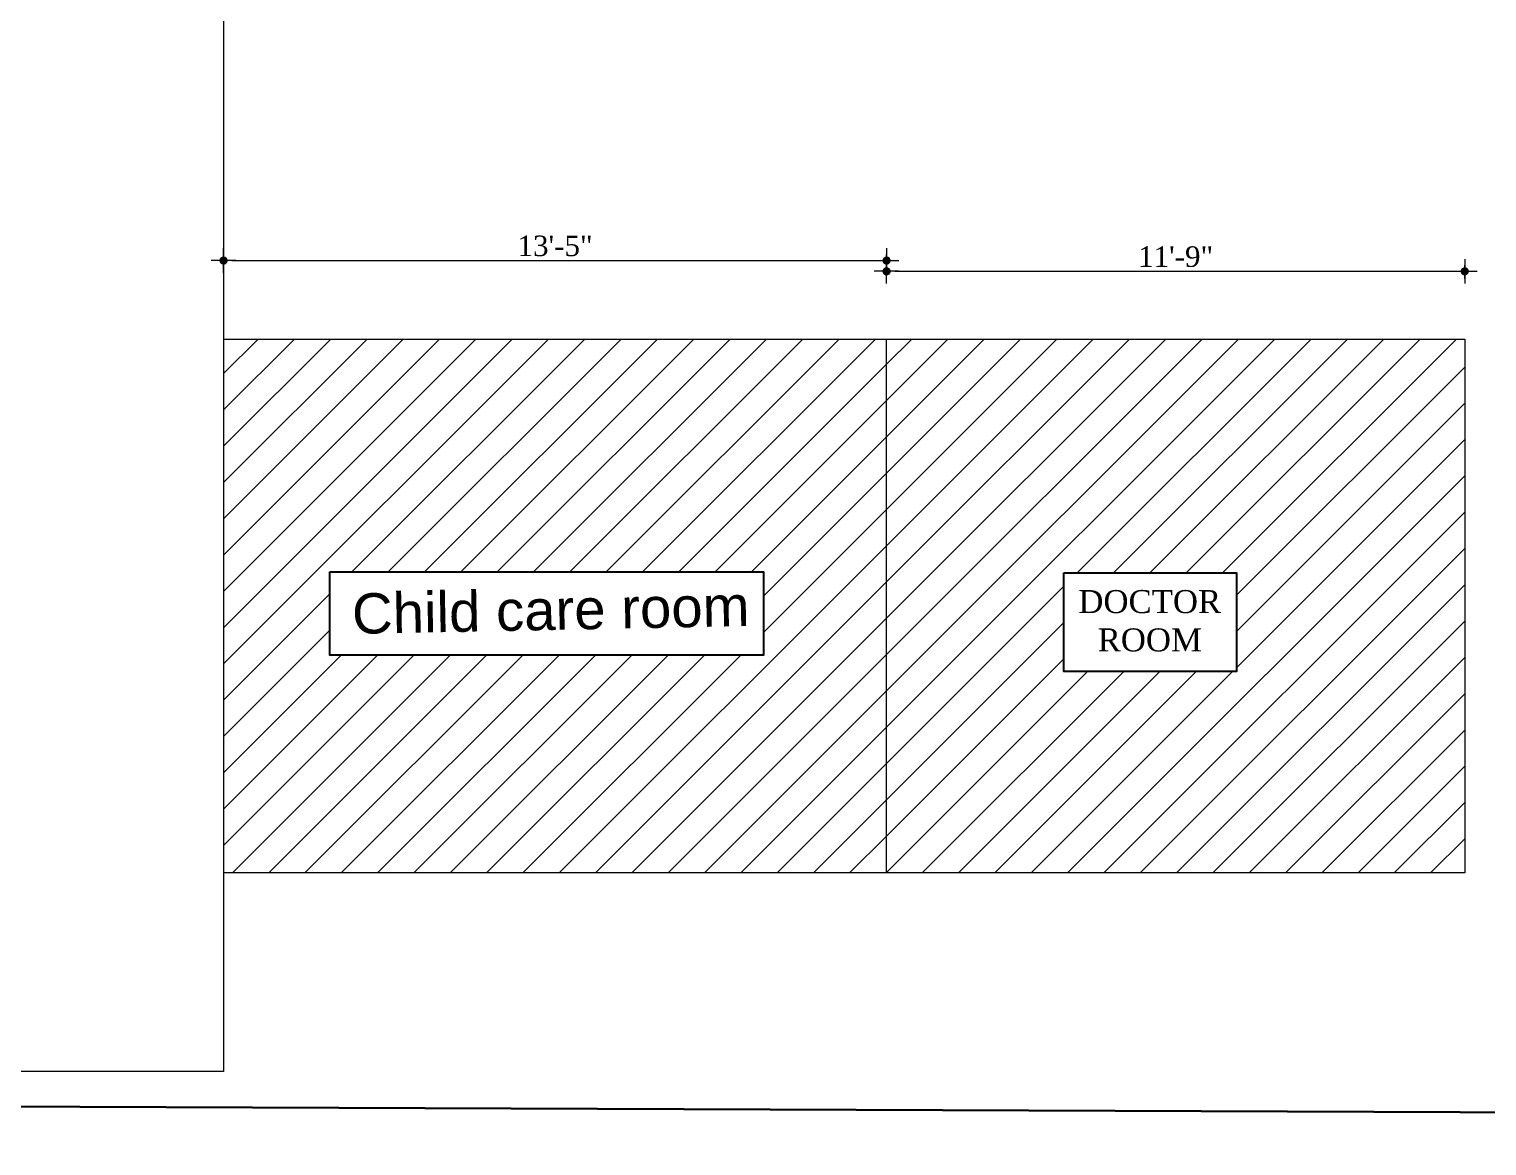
# Model space of a CAD drawing. Header units: inches. Extents: x -250485 to 735580, y -140410 to 288049.
# Drawn here: x 16650.7 to 17005.5, y 21268.4 to 21540.3 of the extents above; entities that cross this region are included whole.
import ezdxf

# ---------------------------------------------------------------- set-up
doc = ezdxf.new("R2010")
doc.units = ezdxf.units.IN
doc.header["$MEASUREMENT"] = 0
doc.header["$PDMODE"] = 35
doc.layers.get('0').update_dxf_attribs({"lineweight": 0})
doc.layers.get('Defpoints').update_dxf_attribs({"lineweight": 0})
for name, color, linetype, lineweight in [('AA-SECTION', 242, 'Continuous', 13), ('Layer1', 134, 'Continuous', 0), ('TEX', 7, 'Continuous', 0), ('Text', 7, 'Continuous', 0)]:
    doc.layers.add(name, color=color, linetype=linetype, lineweight=lineweight)
doc.styles.add('ARCH', font='times.ttf')
doc.styles.add('REG', font='times.ttf')
doc.styles.add('style1', font='arial.ttf')
doc.dimstyles.new('Dim-Pres', dxfattribs={"dimtxt": 5.5, "dimasz": 2, "dimexe": 1.5, "dimexo": 1.5, "dimgap": 1, "dimtad": 3, "dimdec": 0, "dimzin": 3, "dimdsep": 46, "dimlunit": 4, "dimtxsty": 'REG', "dimblk": 'point', "dimcen": 2, "dimclrd": 256, "dimclre": 256, "dimclrt": 7, "dimadec": 0, "dimazin": 0, "dimtfac": 0.75, "dimtdec": 0, "dimtmove": 1, "dimatfit": 3, "dimldrblk": 'point', "dimfxl": 0, "dimtolj": 1, "dimtzin": 0, "dimlwd": -1, "dimlwe": -1, "dimarcsym": 1})
pattern_1 = [(45, (20431.023, 31959.987), (-4.4194174, 4.4194174), [])]

# ---------------------------------------------------------------- blocks, each defined once
blk = doc.blocks.new('dot')
at = {"color": 4}
for p, q in [((-1.5, 0), (1.5, 0)), ((0, 1.5), (0, -1.5))]:
    blk.add_line(p, q, dxfattribs=at)
at = {"color": 6, "const_width": 0.5}
blk.add_lwpolyline([(-0.25, 0, 1), (0.25, 0, 1)], format="xyb", close=True, dxfattribs=at)
blk = doc.blocks.new('point')
blk.add_blockref('dot', (0, 0))
blk = doc.blocks.new('*D350')
at = {"layer": 'Defpoints', "color": 0, "ltscale": 30, "transparency": 16777216}
for p in [(16859.42, 21483.97), (16698.03, 21464.85, 24.31), (16859.42, 21464.85, 24.31)]:
    blk.add_point(p, dxfattribs=at)
at = {"layer": 'Layer1', "ltscale": 30, "transparency": 16777216}
for p, q in [((16698.03, 21481.92), (16698.03, 21485.47)), ((16859.42, 21481.92), (16859.42, 21485.47)), ((16700.03, 21483.97), (16857.42, 21483.97))]:
    blk.add_line(p, q, dxfattribs=at)
at = {"layer": 'Layer1', "ltscale": 30, "transparency": 16777216, "xscale": 2, "yscale": 2, "zscale": 2, "rotation": 180}
blk.add_blockref('point', (16698.03, 21483.97), dxfattribs=at)
at = {"layer": 'Layer1', "ltscale": 30, "transparency": 16777216, "xscale": 2, "yscale": 2, "zscale": 2}
blk.add_blockref('point', (16859.42, 21483.97), dxfattribs=at)
at = {"layer": 'Layer1', "color": 7, "ltscale": 30, "transparency": 16777216, "insert": (16778.73, 21487.52), "char_height": 5, "attachment_point": 5, "style": 'REG'}
blk.add_mtext('\\A1;13\'-5"', dxfattribs=at)
blk = doc.blocks.new('*D351')
at = {"layer": 'Defpoints', "color": 0, "ltscale": 30, "transparency": 16777216}
for p in [(17000.15, 21481.35), (16859.42, 21464.85, 24.31), (17000.15, 21464.85, 24.31)]:
    blk.add_point(p, dxfattribs=at)
at = {"layer": 'Layer1', "ltscale": 30, "transparency": 16777216}
for p, q in [((16859.42, 21479.58), (16859.42, 21482.85)), ((17000.15, 21479.58), (17000.15, 21482.85)), ((16861.42, 21481.35), (16998.15, 21481.35))]:
    blk.add_line(p, q, dxfattribs=at)
at = {"layer": 'Layer1', "ltscale": 30, "transparency": 16777216, "xscale": 2, "yscale": 2, "zscale": 2, "rotation": 180}
blk.add_blockref('point', (16859.42, 21481.35), dxfattribs=at)
at = {"layer": 'Layer1', "ltscale": 30, "transparency": 16777216, "xscale": 2, "yscale": 2, "zscale": 2}
blk.add_blockref('point', (17000.15, 21481.35), dxfattribs=at)
at = {"layer": 'Layer1', "color": 7, "ltscale": 30, "transparency": 16777216, "insert": (16929.78, 21484.9), "char_height": 5, "attachment_point": 5, "style": 'REG'}
blk.add_mtext('\\A1;11\'-9"', dxfattribs=at)
blk = doc.blocks.new('*D740')
at = {"layer": 'Defpoints', "color": 0, "ltscale": 30, "transparency": 16777216}
for p in [(14983.15, 21284.37, -1.21), (17482, 21274.71, -1.21), (17481.89, 21245.36)]:
    blk.add_point(p, dxfattribs=at)
at = {"layer": 'Layer1', "ltscale": 30, "transparency": 16777216}
for p, q in [((14983.05, 21259.02), (14983.03, 21253.52)), ((14985.03, 21255.01), (17479.89, 21245.37)), ((17481.9, 21249.35), (17481.88, 21243.86))]:
    blk.add_line(p, q, dxfattribs=at)
at = {"layer": 'Layer1', "ltscale": 30, "transparency": 16777216, "xscale": 2, "yscale": 2, "zscale": 2}
for p, rotation in [((14983.03, 21255.02), 179.7784332342381), ((17481.89, 21245.36), 359.7784332342382)]:
    blk.add_blockref('point', p, dxfattribs=dict(at, rotation=rotation))
at = {"layer": 'Layer1', "color": 7, "ltscale": 30, "transparency": 16777216, "insert": (16232.47, 21253.73), "char_height": 5, "attachment_point": 5, "rotation": 359.7784, "style": 'REG'}
blk.add_mtext('\\A1;208\'-3"', dxfattribs=at)

msp = doc.modelspace()

# ---------------------------------------------------------------- hatches: boundary and pattern name
at = {"layer": 'Layer1', "ltscale": 30}
h = msp.add_hatch(dxfattribs=at)
h.set_pattern_fill('ANSI31', color=256, scale=50, style=0)
h.set_pattern_definition(pattern_1)
h.paths.add_polyline_path([(16859.42, 21464.85), (16698.03, 21464.85), (16698.03, 21334.85), (16859.42, 21334.85)])
h.paths.add_polyline_path([(16829.45, 21408.15), (16829.45, 21387.88), (16723.94, 21387.88), (16723.94, 21408.15)], flags=16)
h.paths.add_polyline_path([(16726.69, 21405.27), (16826.8, 21407.27), (16827.1, 21392.22), (16727, 21390.21)], flags=8)
h = msp.add_hatch(dxfattribs=at)
h.set_pattern_fill('ANSI31', color=256, scale=50, style=0)
h.set_pattern_definition(pattern_1)
h.paths.add_polyline_path([(17000.15, 21464.85), (16859.42, 21464.85), (16859.42, 21334.85), (17000.15, 21334.85)])
h.paths.add_polyline_path([(16944.6, 21407.9), (16944.6, 21383.87), (16902.57, 21383.87), (16902.57, 21407.9)], flags=16)
h.paths.add_polyline_path([(16905.13, 21405.14), (16941.85, 21405.14), (16941.85, 21387.28), (16905.13, 21387.28)], flags=8)

# ---------------------------------------------------------------- linework, layer by layer
at = {"layer": 'AA-SECTION', "color": 63, "lineweight": 25}
for points in [[(16723.94, 21408.15), (16829.45, 21408.15), (16829.45, 21387.88), (16723.94, 21387.88)], [(16902.57, 21407.9), (16944.6, 21407.9), (16944.6, 21383.87), (16902.57, 21383.87)]]:
    msp.add_lwpolyline(points, close=True, dxfattribs=at)
at = {"layer": 'Layer1', "ltscale": 30}
for p, q in [((16698.03, 22038.54, 24.31), (16698.03, 21464.85, 24.31)), ((16698.03, 21464.85, 24.31), (17000.15, 21464.85, 24.31)), ((16859.42, 21334.85, 24.31), (16859.42, 21464.85, 24.31)), ((17000.15, 21464.85, 24.31), (17000.15, 21334.85, 24.31)), ((17000.15, 21334.85, 24.31), (16698.03, 21334.85, 24.31)), ((16698.03, 21334.85, 24.31), (16698.03, 21286.54, 24.31)), ((16698.03, 21286.54, 24.31), (15041.3, 21286.54, 24.31))]:
    msp.add_line(p, q, dxfattribs=at)
at = {"layer": 'Layer1', "color": 5, "lineweight": 30, "ltscale": 30, "elevation": -1.21}
msp.add_lwpolyline([(17494.22, 21768.17), (17482, 21274.71), (14983.15, 21284.37), (14998.18, 22089.11), (15003, 22089), (15010.12, 22377.8)], dxfattribs=at)
at = {"layer": 'Layer1', "ltscale": 30, "elevation": 24.31}
msp.add_lwpolyline([(16698.03, 21464.85), (16698.03, 21334.85)], dxfattribs=at)

# ---------------------------------------------------------------- texts
at = {"layer": 'TEX', "lineweight": 0, "ltscale": 30, "insert": (16729.2, 21402.86, 10.42), "char_height": 9.8156, "width": 99.907, "attachment_point": 1, "rotation": 1.1489, "style": 'style1'}
msp.add_mtext('Child care room ', dxfattribs=at)
at = {"layer": 'Text', "insert": (16923.49, 21403.74, 10.4), "char_height": 5.6, "width": 37.3677, "attachment_point": 2, "style": 'ARCH'}
msp.add_mtext('DOCTOR\\PROOM', dxfattribs=at)

# ---------------------------------------------------------------- dimensions: what is measured, and where the dimension line sits
at = {"layer": 'Layer1', "ltscale": 30}
for base, p1, p2, picture, middle in [((16859.42, 21483.97), (16698.03, 21464.85, 24.31), (16859.42, 21464.85, 24.31), '*D350', (16778.73, 21487.52)), ((17000.15, 21481.35), (16859.42, 21464.85, 24.31), (17000.15, 21464.85, 24.31), '*D351', (16929.78, 21484.9))]:
    dim = msp.add_linear_dim(base=base, p1=p1, p2=p2, dimstyle='Dim-Pres', override={"dimtxt": 5, "dimfxl": 4, "dimfxlon": 1}, dxfattribs=at)
    dim.commit()
    dim.dimension.update_dxf_attribs({"geometry": picture, "text_midpoint": middle})
dim = msp.add_aligned_dim(p1=(14983.15, 21284.37, -1.21), p2=(17482, 21274.71, -1.21), distance=-29.35, dimstyle='Dim-Pres', override={"dimtxt": 5, "dimfxl": 4, "dimfxlon": 1}, dxfattribs=at)
dim.commit()
dim.dimension.update_dxf_attribs({"geometry": '*D740', "text_midpoint": (16232.47, 21253.73)})

doc.saveas('drawing.dxf')
